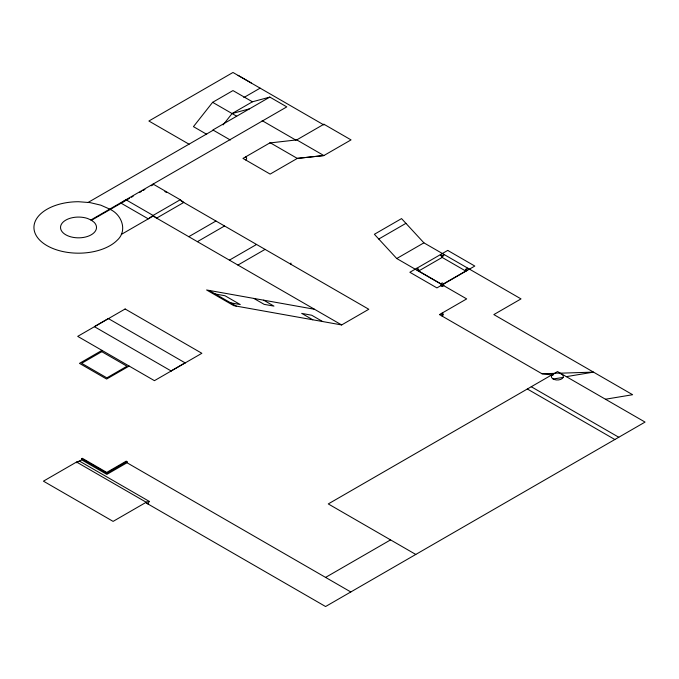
<?xml version="1.0" encoding="UTF-8"?>
<svg xmlns="http://www.w3.org/2000/svg" width="679" height="679" viewBox="0 0 679 679"><rect width="100%" height="100%" fill="white"/><g stroke="black" fill="none" stroke-linecap="round" stroke-linejoin="round"><path stroke-width="1.02" d="M149.125 501.314L148.175 504.107L146.231 502.256L76.557 462.034L43.431 481.165L113.104 521.387L146.231 502.256L149.125 501.314L79.451 461.092L76.557 462.034L76.557 462.755L81.641 459.827L106.858 474.383L126.998 462.755L350.805 591.969M441.342 284.085L418.671 270.997L418.671 269.283L417.025 270.234L418.671 270.997L442.165 257.434L444.193 254.549L442.165 255.72L440.348 254.676L442.165 257.434L465.743 271.04L467.424 270.301L465.743 269.334L465.743 271.04L443.149 284.085M465.743 271.04L466.762 269.605M252.427 101.799L232.973 90.579L212.629 102.325L193.447 126.642L206.696 134.298M223.119 124.894L232.074 113.546L252.41 101.799L269.835 97.089L286.793 106.883L90.927 219.971L91.478 220.285L125.929 200.398L125.929 199.745L153.081 215.43L156.62 218.12L183.78 202.444L180.241 199.745L153.081 184.068L153.081 184.722L151.273 185.766M125.929 199.745L121.108 203.182L148.268 218.859L153.081 215.43L180.241 199.745M269.792 142.955L296.757 139.899L323.9 124.232L351.043 139.899L323.866 155.55L297.309 158.411L270.14 174.096L242.972 158.411L270.166 142.734L297.436 158.479M243.837 97.547L260.125 88.143M269.835 97.089L212.9 129.961L230.325 140.018M88.075 202.452L213.265 130.173M126.829 199.881L129.545 198.31M131.361 197.266L133.169 196.223M139.509 192.564L141.317 191.52M143.125 190.468L144.933 189.424M121.354 234.399L153.081 216.083L341.647 324.944L368.799 309.268L181.123 200.916M188.779 236.691L215.939 221.014M197.394 241.665L224.545 225.98M94.457 326.582L108.453 318.502M229.4 260.142L256.56 244.465M237.922 265.065L265.082 249.38M101.969 350.372L79.468 363.367L106.62 379.043L129.129 366.057M378.763 239.033L405.932 223.34M171.184 370.878L185.189 362.798M423.908 242.844L401.552 218.596L374.384 234.28L396.74 258.529L423.908 242.844L521.014 298.904L493.845 314.589L632.633 394.72L605.464 399.235M81.641 459.827L81.641 458.656L82.286 458.283L106.739 472.406L126.235 461.143L126.998 461.593L126.998 462.755M126.998 461.593L106.858 473.221L81.641 458.656M440.603 283.847L442.25 282.897L443.93 283.873M465.743 269.334L467.772 268.163M440.603 285.562L442.284 286.53L443.93 285.579M553.156 375.08L541.995 373.764L439.5 314.589L466.677 298.904L396.74 258.529M325.581 577.405L390.569 539.89M232.074 113.546L249.49 108.835M566.337 376.641L593.505 372.126L559.869 373.195M439.5 314.589L443.039 314.038L442.088 313.095M553.113 378.992L563.154 377.439M297.275 158.385L323.866 155.55L296.757 139.899M541.995 373.764L554.616 373.365M314.487 309.268L206.594 289.975L233.746 305.652L341.647 324.944M215.37 294.024L225.004 295.747L240.239 304.548L230.605 302.826M109.709 209.124L100.798 205.168L90.052 202.605L78.518 201.722A44.568 25.726 0 0 0 39.917 240.315A44.568 25.726 0 0 0 117.111 240.315C127.745 230.962 121.923 214.827 110.27 209.438M238.091 75.352L251.289 82.974M262.136 120.641L295.84 140.103M212.629 102.325L236.657 116.194M416.855 268.239L418.671 269.283M189.085 144.228L148.888 121.023L232.982 72.475L323.9 124.961L323.9 124.232M531.267 386.733L618.781 437.259M527.337 388.999L614.851 439.525M152.529 184.399L153.081 184.722M164.853 191.52L166.661 192.564M322.644 321.549L311.703 315.234L301.688 313.375L312.79 319.784M263.673 300.177L273.951 306.119L264.156 304.362L253.878 298.429M209.132 290.425L236.292 306.11M108.453 318.621L185.189 362.917M94.457 326.701L171.184 370.997M415.786 554.454L328.271 503.928L557.535 371.566L645.05 422.083L325.581 606.525L146.231 502.986L146.231 502.256M442.538 284.671L442.538 286.377M442.165 255.72L442.165 257.434M442.284 284.824L442.284 286.53M290.935 263.053L290.935 264.309M153.081 215.43L153.081 216.083M443.039 314.038A3.658 2.113 0 0 1 442.088 316.083M245.586 156.925A3.658 2.113 0 0 1 245.586 159.921M553.113 374.087L552.163 374.808A6.001 3.463 0 0 0 556.313 379.951A6.001 3.463 0 0 0 563.264 375.937A6.001 3.463 0 0 0 554.361 373.543L553.113 374.087M125.131 308.987L77.712 336.368L154.439 380.664L201.867 353.292L125.131 308.987M101.782 351.671L81.641 363.299L106.858 377.855L126.998 366.227L101.782 351.671M447.724 250.415L409.87 272.279L436.936 287.904L474.799 266.049L447.724 250.415M91.241 220.106L87.515 218.46A17.994 10.389 0 0 0 60.796 225.649A17.994 10.389 0 0 0 81.641 237.684A17.994 10.389 0 0 0 94.101 222.262L91.241 220.106"/></g></svg>
